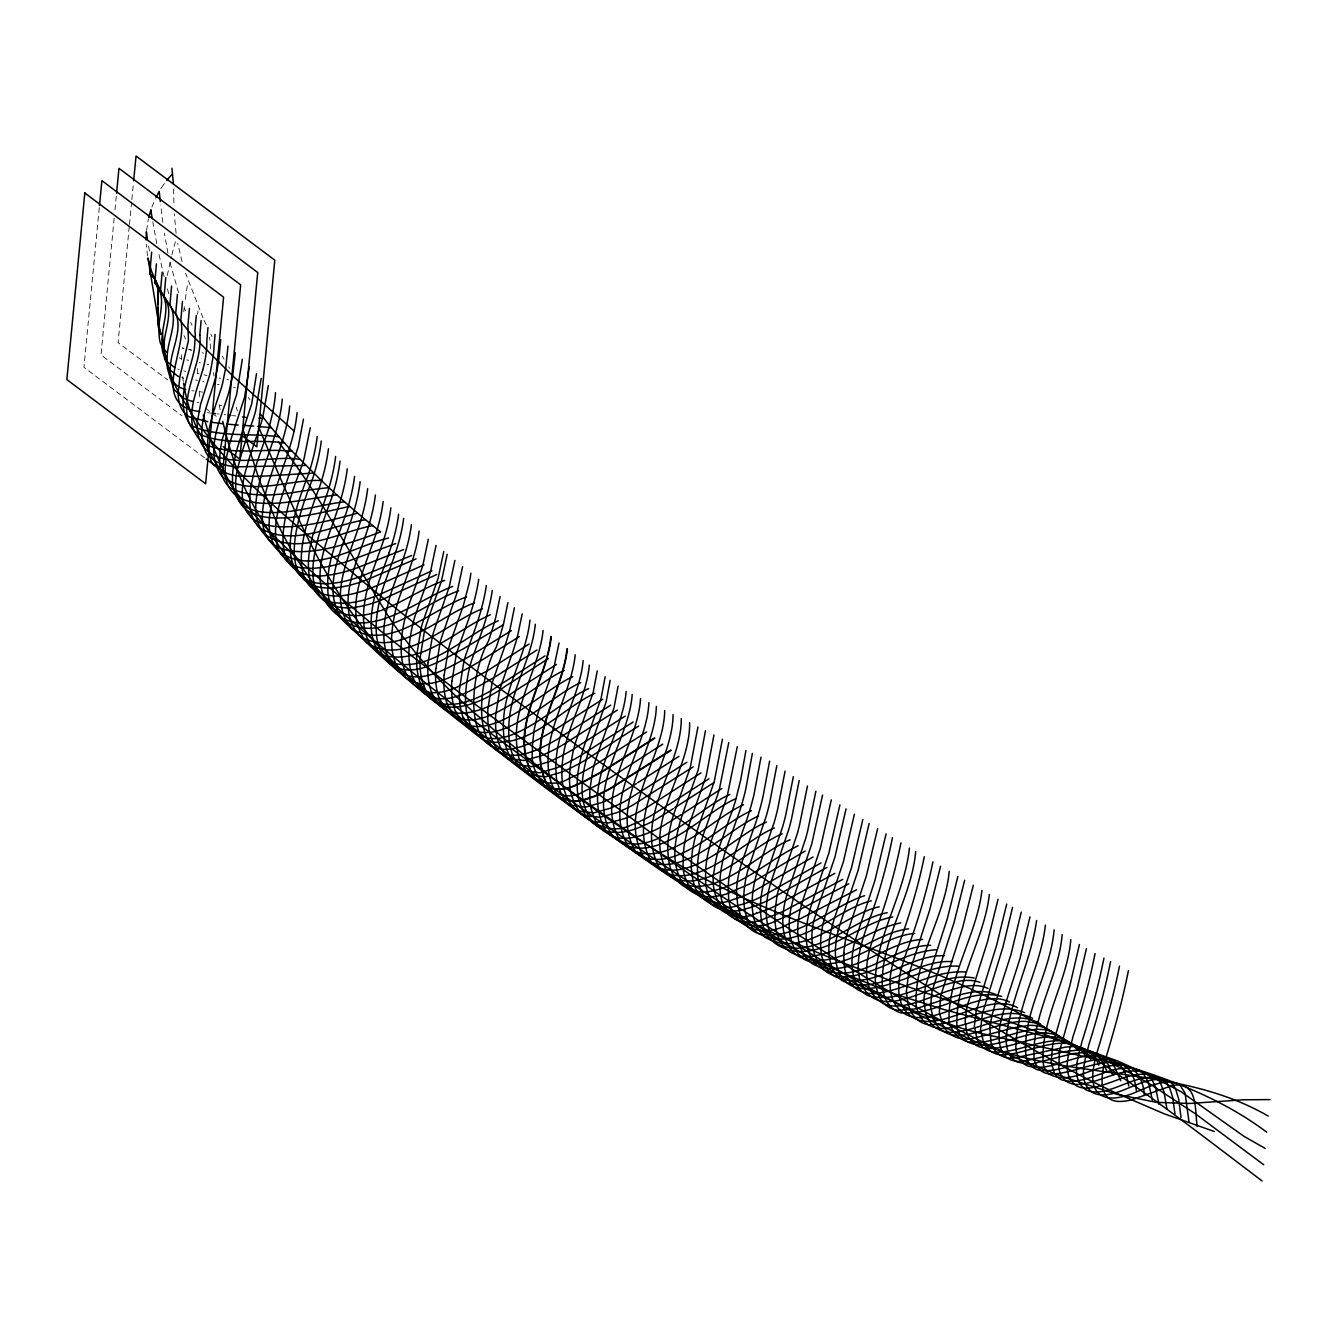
<?xml version="1.0" encoding="UTF-8"?>
<svg xmlns="http://www.w3.org/2000/svg" width="1337" height="1337" viewBox="0 0 1337 1337"><rect width="100%" height="100%" fill="white"/><g stroke="black" fill="none" stroke-linecap="round" stroke-linejoin="round"><path stroke-width="0.75" stroke-dasharray="5 3.75" d="M99.289 207.603L83.93 367.274L204.528 457.806M114.18 218.098L100.994 354.94L181.949 415.723M114.965 209.792L116.369 195.286M129.254 226.505L118.074 342.623L167.626 379.825M129.455 224.432L131.644 201.62M131.845 199.547L133.449 182.968M197.659 314.279L197.976 311.02M146.552 230.499L148.39 219.017M183.754 311.621L184.356 306.39M185.275 299.404L187.347 285.5M167.275 275.506L171.37 256.704M171.855 254.832L175.314 241.78M151.917 207.034L155.376 198.745M160.774 188.768L161.593 187.498M225.786 414.804L224.098 414.62M219.034 414.086L217.346 413.902M232.521 415.54L235.847 415.974M210.644 413.083L207.302 412.648M194.032 390.972L191.91 390.671M219.168 405.261L221.758 405.596M195.419 380.059L197.558 380.36M199.38 391.641L202.572 392.109M199.046 402.638L197.057 402.303M233.708 387.479L235.496 387.797M219.101 378.003L220.672 378.287M197.107 373.458L199.096 373.842M202.689 381.246L203.709 381.429M226.956 379.457L228.51 379.775M217.379 384.337L219.218 384.705M199.38 362.628L200.333 362.828M206.917 364.232L208.773 364.633M204.043 374.878L206.984 375.513M185.793 371.385L183.771 370.917M188.684 360.338L186.712 359.887M189.72 349.726L188.701 349.492L191.859 350.227M190.205 349.843L191.191 350.077M183.954 348.389L182.183 347.954M183.386 348.255L182.434 348.021M183.771 378.204L181.782 377.669M202.104 352.784L203.642 353.185M181.815 358.667L179.191 357.932M177.737 369.012L179.258 369.58M205.631 408.353L210.577 412.08M212.232 413.317L217.196 417.044M248.264 397.39L249.952 399.83M228.66 366.856L229.613 368.394M224.098 359.185L222.393 356.127M210.845 334.25L212.115 336.74M190.673 322.434L192.01 325.292M206.232 324.858L204.093 320.245M203.04 317.939L185.576 273.283M183.938 335.453L185.542 339.08M184.389 308.178L185.576 311.02M178.606 292.77L169.966 262.503M236.214 407.066L237.384 411.027M167.359 288.842L168.897 294.157M182.049 261.601L177.771 243.484M164.05 276.508L158.485 252.175M167.961 253.211L164.367 233.139M156.78 243.635L152.802 221.775M147.521 255.885L146.218 244.287M213.485 372.639L213.987 376.015M199.815 396.838L198.979 390.153M162.83 222.443L160.674 204.979M182.668 376.499L183.336 381.513M176.1 233.34L174.261 213.786M210.644 348.957L209.625 337.108M197.291 368.394L197.558 373.407M181.431 359.77L181.297 353.085M173.609 188.985L173.91 203.993M220.154 409.707A1005.391 736.486 5.5 0 1 219.101 404.71M149.46 251.022A492.133 257.373 54.2 0 1 148.557 245.841M161.643 187.514A114.397 83.796 5.5 0 1 165.036 182.567M222.778 357.531L222.778 357.531"/><path stroke-width="1.5" d="M146.101 239.925L146.418 231.953M673.063 714.593C672.962 763.611 623.577 815.787 652.606 864.053C690.928 900.152 740.013 842.059 774.424 827.971M681.268 718.637C681.636 768.19 631.9 820.183 660.244 869.1C698.349 905.734 748.018 847.591 782.229 833.82M689.608 722.732C690.811 772.853 638.869 826.366 669.135 875.3C707.942 909.895 755.589 853.624 790.15 839.786M664.706 710.482C664.054 758.898 615.672 810.54 644.401 858.287C682.639 894.971 732.141 836.227 766.502 822.021M656.367 706.371C655.063 754.101 608.352 804.556 635.727 851.936C673.413 890.308 724.47 830.227 758.58 816.055M648.88 702.694C647.091 749.923 600.714 800.612 628.825 847.374C667.096 884.559 717.117 825.18 751.461 810.707M640.523 698.582C638.1 745.11 593.394 794.646 620.151 841.006C657.837 879.896 709.462 819.18 743.522 804.757M157.549 314.162L158.434 327.465M157.565 313.811L157.716 309.666M632.184 694.471C629.159 740.38 585.456 789.448 611.995 835.224C649.632 874.482 701.574 813.314 735.601 798.807M626.117 691.48C622.724 736.871 579.64 785.688 606.079 830.996C643.715 870.471 695.808 809.069 729.835 794.462M774.608 913.839L777.165 894.938A100.509 43.803 -53.1 0 1 778.669 889.205L797.22 833.887A239.991 104.57 -53.1 0 0 799.626 824.645L807.464 785.972M157.733 309.315L157.833 307.56M158.117 302.647L158.318 293.121M989.915 1028.638L990.884 1041.724A96.999 42.266 -53.1 0 0 1013.279 1058.219L1065.756 1047.088A214.839 93.607 -53.1 0 1 1070.268 1046.804C1083.003 1044.982 1094.669 1053.255 1098.763 1065.171M158.033 304.051L157.716 322.15L160.557 334.066M158 304.385L158.067 289.644L155.259 279.751A71.529 31.169 -53.1 0 0 154.891 279.099L154.758 278.898A67.285 29.314 -53.1 0 0 149.727 274.018L151.649 252.225M416.96 653.76L421.122 628.039A120.831 52.644 -53.1 0 1 422.96 621.688L438.168 578.069L443.767 551.579M618.095 686.115L613.967 708.042L595.984 758.647A153.404 66.85 -53.1 0 0 592.408 772.418L589.951 789.415A140.201 61.084 -53.1 0 0 591.322 809.236M420.37 656.434L424.531 630.696A120.163 52.36 -53.1 0 1 426.369 624.362L441.544 580.776L447.176 554.287M428.141 662.5L432.302 636.78A119.127 51.909 -53.1 0 1 434.124 630.429L449.232 586.91L454.898 560.454M435.912 668.567L440.057 642.846A118.208 51.508 -53.1 0 1 441.895 636.512L456.92 593.06L462.619 566.621M444.218 675.035L448.363 649.331A117.389 51.14 -53.1 0 1 450.185 642.997L463.454 605.176L469.153 583.45A169.064 73.669 -53.1 0 0 470.875 573.222M451.99 681.118L456.118 655.414A116.52 50.773 -53.1 0 1 457.956 649.063L466.78 624.379A205.798 89.663 -53.1 0 0 478.73 579.289M459.761 687.185L463.889 661.481A115.751 50.438 -53.1 0 1 465.711 655.147L474.535 630.462M610.173 680.332L606.062 702.159L588.213 752.581A148.691 64.794 -53.1 0 0 582.614 779.22A142.34 62.02 -53.1 0 0 583.567 803.153L586.592 812.177A175.765 76.593 -53.1 0 0 594.196 823.625M605.176 676.689L601.065 698.432L584.302 745.528A145.633 63.457 -53.1 0 0 581.963 753.416A145.282 63.307 -53.1 0 0 578.67 799.325L581.695 808.333A189.252 82.459 -53.1 0 0 583.818 812.512L588.247 818.712A152.485 66.449 -53.1 0 0 600.33 826.934L661.23 869.067L697.998 892.464A701.691 514.01 5.5 0 0 714.326 902.007C818.946 963.225 937.003 994.16 1049.729 1036.342A569.228 416.977 5.5 0 1 1153.998 1086.463M843.747 952.813L845.118 942.334A98.37 42.868 -53.1 0 1 846.354 936.752A111.155 48.433 -53.1 0 1 847.625 932.09L866.292 876.17L877.64 828.622M597.255 670.907L593.143 692.533L576.514 739.478A139.95 60.984 -53.1 0 0 573.021 751.929L570.548 765.065A146.869 63.992 -53.1 0 0 570.932 793.225L573.957 802.25A195.052 85 -53.1 0 0 576.046 806.445L580.425 812.695A155.042 67.552 -53.1 0 0 594.43 821.67L608.502 822.923L624.379 818.645A161.56 70.393 -53.1 0 0 642.328 810.189L659.074 799.777M156.429 263.907L154.724 283.21C168.211 296.446 157.164 317.387 159.086 333.899A85.986 37.469 -53.1 0 0 160.356 342.974L162.613 347.72L167.075 352.433M162.145 272.43L160.457 291.6C172.49 306.073 160.59 326.529 162.011 343.475A88.242 38.455 -53.1 0 0 162.897 352.818L167.409 361.892L174.829 367.675M165.771 277.628L164.067 296.73C175.147 311.972 162.897 332.077 163.966 349.308A91.217 39.742 -53.1 0 0 164.652 358.801M171.604 286.034L169.916 304.986C179.208 321.465 166.741 340.968 167.142 358.684A91.969 40.077 -53.1 0 0 167.443 368.46L169.933 376.9L174.378 383.301A116.603 50.806 -53.1 0 0 182.801 388.616L185.709 389.502M177.42 294.424L175.749 313.259C183.019 330.958 170.651 349.826 170.317 368.059A87.975 38.338 -53.1 0 0 170.234 378.137L174.027 389.468L182.768 397.641M182.484 301.36L180.813 320.095C187.982 348.723 148.725 405.663 199.848 411.529M189.436 308.346L187.899 325.693L188.467 340.601L179.994 376.198L178.155 392.577A92.002 40.093 -53.1 0 0 178.456 397.791A98.57 42.951 -53.1 0 0 189.536 416.96L207.753 421.673M196.288 315.448L194.884 331.258A78.766 34.327 -53.1 0 1 195.352 335.269L194.333 349.208A112.057 48.817 -53.1 0 1 192.578 357.38C187.514 378.588 175.515 404.058 189.921 423.996A84.716 36.918 -53.1 0 0 192.762 426.336C219.936 437.634 250.52 432.921 279.082 436.798M199.815 335.186L201.135 320.462M207.987 327.565L206.817 340.751A129.254 56.321 -53.1 0 1 202.756 369.981M215.056 334.434L214.004 346.4A182.5 79.518 -53.1 0 1 213.385 355.024L210.427 371.836A118.408 51.591 -53.1 0 1 209.007 377.134L200.483 404.643L197.308 422.007A91.117 39.692 -53.1 0 0 197.141 427.472C200.366 478.479 269.573 453.36 299.923 459.41M220.689 339.531L218.633 361.558L215.692 376.967A117.723 51.291 -53.1 0 1 214.204 382.365C207.686 404.777 195.252 429.795 206.099 452.775A96.147 41.898 -53.1 0 0 208.789 456.335L216.811 461.85A247.579 107.879 -53.1 0 0 235.797 466.864L305.889 465.426M227.992 346.149L225.752 367.725L222.527 383.619A118.057 51.441 -53.1 0 1 220.973 389.167L214.421 408.804M235.295 352.767L232.872 373.892L229.379 390.287A119.695 52.16 -53.1 0 1 227.725 395.953C220.037 421.088 203.976 452.708 222.243 476.707C250.654 497.464 289.594 478.713 321.432 480.551M242.348 359.269L236.682 394.164L222.41 438.904A118.341 51.558 -53.1 0 0 230.298 487.821M268.336 385.574L262.787 417.294A150.763 65.697 -53.1 0 1 260.565 424.848L251.139 452.341A174.545 76.059 -53.1 0 0 246.894 466.513C220.672 551.563 311.454 525.658 357.614 513.141M589.333 665.124C586.224 699.268 565.083 728.832 562.342 763.109A159.888 69.674 -53.1 0 0 561.874 774.892L562.041 778.569A139.633 60.833 -53.1 0 0 563.245 787.092L566.821 797.537L572.587 806.679M303.449 419.149L298.235 446.792L280.503 500.539A144.864 63.123 -53.1 0 0 278.447 508.444L276.525 518.522A125.444 54.667 -53.1 0 0 280.82 553.919M261.183 378.421L255.701 410.66A139.9 60.967 -53.1 0 1 253.462 418.297L244.955 443.032A171.069 74.538 -53.1 0 0 239.925 459.878M310.268 427.84L304.117 458.34A233.156 101.595 -53.1 0 1 301.878 465.694C289.594 498.4 258.191 576.932 320.445 575.98A240.627 104.854 -53.1 0 0 324.44 575.662A277.544 120.932 -53.1 0 0 357.514 567.707L403.674 549.54M559.033 642.997L553.819 668.032L540.115 706.605A123.388 53.764 -53.1 0 0 537.558 714.76L534.065 730.236L532.561 744.291A187.899 81.875 -53.1 0 0 532.444 750.859C528.834 778.769 558.498 807.916 585.456 790.618A256.336 111.69 -53.1 0 0 592.726 787.326L609.271 778.368L662.751 744.157M99.49 205.53L101.896 180.645L240.66 284.831L222.694 471.46L206.182 459.042M116.57 193.213L118.96 168.328L257.74 272.514L239.774 459.126L223.246 446.725M133.65 180.879L136.04 156.011L274.804 260.18L256.838 446.809L241.98 435.645M583.149 660.612C579.857 695.959 557.412 726.593 556.025 762.374A166.072 72.365 -53.1 0 0 555.874 770.112L556.359 777.315A135.238 58.928 -53.1 0 0 557.211 782.329L560.771 792.808L566.47 801.966A148.374 64.661 -53.1 0 0 569.829 805.325L575.228 808.985A177.671 77.412 -53.1 0 0 580.191 811.175L593.645 812.863L610.14 808.267A209.558 91.317 -53.1 0 0 615.471 805.977L622.039 802.868A160.507 69.942 -53.1 0 0 626.067 800.746L686.917 762.257M256.52 373.758L251.69 403.858L240.777 437.366A169.197 73.719 -53.1 0 0 235.362 455.533M436.046 545.412L430.464 571.935L415.189 615.622A122.335 53.313 -53.1 0 0 413.367 621.956C407.785 644.802 404.292 674.516 423.027 692.583C445.689 708.961 472.579 689.274 492.902 678.193A198.912 86.671 -53.1 0 0 502.227 672.377M249.367 366.605L244.604 397.189L234.125 429.444A162.98 71.011 -53.1 0 0 228.41 448.881M550.894 636.562C546.281 682.789 505.035 732.91 534.716 777.649M551.262 636.83C546.566 682.806 506.723 731.255 533.814 776.463M575.228 654.829C571.083 694.588 543.641 730.019 548.655 771.198A133.583 58.21 -53.1 0 0 549.49 776.229C551.947 786.824 557.312 797.738 567.306 803.002A193.33 84.248 -53.1 0 0 572.186 805.258L585.305 807.214L602.135 802.417A230.048 100.242 -53.1 0 0 607.55 800.078L614.101 796.919A165.521 72.131 -53.1 0 0 618.145 794.796L636.345 783.616M543.106 630.412C538.727 671.124 510.517 707.574 517.386 749.723C518.89 774.725 547.518 792.34 569.646 778.151A239.189 104.219 -53.1 0 0 576.514 775.076L585.94 770.279A169.448 73.836 -53.1 0 0 593.043 766.185L646.54 732.007M566.955 648.796C562.643 693.051 524.973 738.743 546.649 783.515M567.323 649.047C562.86 693.017 526.728 737.188 545.931 782.095M428.308 539.279L422.759 565.818L409.657 602.619A135.121 58.878 -53.1 0 0 407.033 610.792C399.562 636.613 394.214 676.154 422.977 690.845A119.06 51.876 -53.1 0 0 446.441 690.911L450.77 689.591A108.297 47.196 -53.1 0 0 457.455 686.934L487.303 670.84L529.101 643.999M535.318 624.279C531.792 659.325 510.233 689.892 508.829 725.322A188.868 82.292 -53.1 0 0 508.695 733.044L509.13 740.28A146.285 63.741 -53.1 0 0 509.898 745.361C512.071 756.04 517.101 767.154 527.045 772.619A187.715 81.791 -53.1 0 0 531.859 774.925L544.844 776.964L561.757 772.117A226.17 98.554 -53.1 0 0 568.576 769.093L578.019 764.313A173.843 75.758 -53.1 0 0 585.121 760.235L638.601 726.058M529.97 620.067C526.394 655.13 504.968 685.747 503.481 721.178A187.798 81.824 -53.1 0 0 503.347 728.899L503.782 736.135A151.081 65.831 -53.1 0 0 504.885 742.871L506.656 749.071A191.659 83.512 -53.1 0 0 508.411 753.416L513.174 761.321A144.229 62.839 -53.1 0 0 516.4 764.764L521.647 768.524A179.826 78.348 -53.1 0 0 526.46 770.831L539.58 772.786L556.359 768.006A218.299 95.111 -53.1 0 0 563.144 764.981L572.587 760.218A176.868 77.061 -53.1 0 0 579.69 756.157L633.17 721.997M697.931 726.944L690.276 767.455L673.564 814.617A140.134 61.067 -53.1 0 0 668.751 835.842L668.316 839.335A131.928 57.491 -53.1 0 0 667.798 848.143C667.982 860.393 669.887 874.197 679.463 882.871M522.182 613.934L517.352 637.03M514.394 607.783L510.299 628.006A240.326 104.721 -53.1 0 1 502.679 652.389L491.983 683.408L487.871 709.095A172.891 75.34 -53.1 0 0 493.269 742.954L497.381 749.372A153.504 66.883 -53.1 0 0 510.751 758.798L524.188 760.536L540.566 755.94A192.027 83.663 -53.1 0 0 563.83 744.274L617.31 710.114M507.893 602.669L503.731 623.009A244.972 106.743 -53.1 0 1 496.177 647.342C477.058 680.917 465.928 776.747 533.998 750.926A190.305 82.927 -53.1 0 0 557.211 739.294L610.708 705.151M705.485 730.67L698.148 770.012L681.369 817.709A141.488 61.652 -53.1 0 0 676.388 838.165C672.143 858.906 675.82 888.069 699.468 895.238A133.416 58.126 -53.1 0 0 725.857 894.186L749.806 883.891L805.125 851.034M500.105 596.519L495.86 616.992A273.901 119.344 -53.1 0 1 493.537 625.281L491.097 633.22A230.365 100.375 -53.1 0 1 488.373 641.292C468.502 675.87 458.708 772.987 528.115 744.074A189.754 82.677 -53.1 0 0 549.29 733.328L602.77 699.218M713.958 734.966L706.187 775.895L689.457 823.559A138.029 60.148 -53.1 0 0 683.458 852.354A133.683 58.26 -53.1 0 0 683.207 862.047C680.784 888.286 707.591 910.998 732.96 899.584A162.228 70.694 -53.1 0 0 753.182 891.578L813.046 856.984M722.431 739.261L714.209 781.761L697.53 829.408A133.499 58.176 -53.1 0 0 694.354 840.99A137.393 59.864 -53.1 0 0 691.463 869.668L692.282 876.637A164.217 71.563 -53.1 0 0 693.335 881.518C697.212 901.807 720.76 912.486 739.461 905.065A168.011 73.201 -53.1 0 0 763.477 895.706L820.985 862.95M836.126 940.93L836.878 936.602A101.93 44.422 -53.1 0 1 838.165 930.987M728.782 742.486L719.456 788.83A154.958 67.518 -53.1 0 1 716.866 797.036L703.58 833.787A130.692 56.939 -53.1 0 0 700.404 845.352L699.452 849.814A143.343 62.455 -53.1 0 0 704.699 896.993C713.356 910.998 732.108 913.873 746.748 908.575A173.208 75.474 -53.1 0 0 769.443 899.667L826.918 867.412M737.289 746.681L727.495 794.713A168.345 73.351 -53.1 0 1 724.888 802.919L711.668 839.619A130.408 56.822 -53.1 0 0 709.613 846.639A131.862 57.458 -53.1 0 0 705.786 868.348A127.784 55.686 -53.1 0 0 705.669 877.924M745.929 750.508L740.614 780.357L735.534 800.579A187.982 81.908 -53.1 0 1 732.927 808.785L719.807 845.419A128.887 56.154 -53.1 0 0 714.292 870.086C707.29 900.67 733.228 934.346 766.185 917.917A190.99 83.228 -53.1 0 0 785.437 910.23L842.778 879.328M752.38 753.366L745.779 789.081A213.302 92.938 -53.1 0 1 738.96 813.18L725.891 849.78A123.622 53.864 -53.1 0 0 722.699 861.362A126.748 55.235 -53.1 0 0 720.125 878.426A124.257 54.148 -53.1 0 0 720.142 887.902C719.373 918.335 751.127 935.432 777.465 919.956A198.996 86.704 -53.1 0 0 791.42 914.09L848.711 883.79M761.02 757.193L753.918 794.88A230.749 100.542 -53.1 0 1 746.982 819.046L734.013 855.596L729.233 875.902A128.536 56.004 -53.1 0 0 728.498 893.551C727.763 925.288 761.422 940.295 787.744 924.235A211.965 92.37 -53.1 0 0 799.442 919.188L856.633 889.757M769.611 761.137L763.21 795.615A224.649 97.885 -53.1 0 1 760.736 805.91L760.018 808.551A254.732 110.988 -53.1 0 1 755.99 821.988L741.467 863.485A110.169 47.998 -53.1 0 0 739.094 872.259A115.901 50.505 -53.1 0 0 736.57 891.328L737.64 905.082L740.848 916.38A136.675 59.547 -53.1 0 0 742.971 920.575L746.531 925.421A155.577 67.786 -53.1 0 0 760.101 934.145M776.814 765.65L769.627 803.069A232.053 101.111 -53.1 0 1 766.218 816.188L748.72 867.546A107.378 46.795 -53.1 0 0 747.082 873.345C742.403 892.481 740.631 917.165 756.257 932.006C794.161 956.841 835.575 909.143 871.34 900.804M785.086 771.131L777.716 808.885A234.994 102.397 -53.1 0 1 774.273 822.038L756.792 873.395A104.453 45.525 -53.1 0 0 755.204 879.178C750.675 898.197 749.104 922.914 765.132 937.287C803.738 959.916 842.694 914.775 879.278 906.77M793.359 776.613L785.822 814.701A236.682 103.133 -53.1 0 1 782.713 826.567L764.881 879.245A103.033 44.89 -53.1 0 0 763.327 884.994C758.53 904.648 757.644 931.622 776.596 944.39C815.52 968.773 855.195 923.533 892.798 916.931M799.192 780.49L791.537 818.812A237.351 103.417 -53.1 0 1 788.78 829.375L770.58 883.356A102.063 44.472 -53.1 0 0 769.042 889.105C764.848 907.255 763.745 929.9 777.867 944.24C815.67 960.952 851.201 919.455 887.2 912.72M1128.411 970.645C1122.762 999.174 1115.075 1027.234 1106.718 1055.06C1101.27 1071.856 1094.919 1104.83 1124.033 1101.187A109.918 47.898 -53.1 0 0 1131.286 1099.967L1172.131 1085.594A90.866 39.592 -53.1 0 1 1175.875 1085.076C1198.303 1082.886 1194.86 1112.1 1197.183 1126.556M1119.487 966.15C1113.805 994.845 1105.966 1023.039 1097.443 1051.016C1093.198 1066.274 1085.694 1093.248 1107.972 1097.744A99.623 43.402 -53.1 0 0 1120.958 1096.975C1139.826 1093.532 1158.009 1077.221 1177.747 1083.588A59.045 25.721 -53.1 0 1 1179.819 1085.009L1184.448 1092.062A115.233 50.204 -53.1 0 1 1185.284 1094.468L1189.061 1122.378M815.888 791.253L807.782 830.411A244.303 106.459 -53.1 0 1 805.726 838.366L786.808 895.005A102.581 44.689 -53.1 0 0 785.337 900.72C780.791 919.405 780.791 944.457 798.59 956.473C836.945 973.069 871.674 933.025 908.659 928.847M1103.944 958.144C1098.295 986.455 1090.691 1014.315 1081.9 1041.807C1078.357 1056.982 1070.035 1078.407 1085.611 1089.555A89.913 39.174 -53.1 0 0 1094.05 1091.945A87.624 38.188 -53.1 0 0 1100 1091.744C1119.637 1089.037 1137.269 1074.697 1157.675 1077.639M1110.596 961.57C1104.98 989.581 1097.527 1017.173 1088.936 1044.414C1085.293 1059.806 1076.636 1082.151 1093.282 1092.881A90.314 39.358 -53.1 0 0 1102.089 1094.919A87.741 38.238 -53.1 0 0 1108.356 1094.468C1127.927 1091.376 1145.809 1075.75 1166.282 1080.179M822.589 795.014L811.693 844.115L794.245 895.857A119.862 52.227 -53.1 0 0 793.192 899.383C787.359 919.004 785.671 945.944 804.322 959.448C842.41 977.464 877.573 936.435 914.759 933.427M1095.07 953.548C1089.454 981.659 1081.934 1009.318 1073.009 1036.543C1069.433 1051.968 1060.809 1072.876 1075.366 1085.126A89.278 38.907 -53.1 0 0 1083.288 1087.95A87.34 38.054 -53.1 0 0 1088.87 1088.101C1108.54 1086.028 1126.005 1073.059 1146.177 1074.279M981.96 890.325C976.645 935.699 947.331 976.912 949.019 1022.671C968.991 1074.43 1031.98 1004.622 1062.681 1039.685M989.363 894.453C984.116 939.928 954.819 980.99 956.941 1026.983M998.037 899.283L987.692 941.064L967.136 1006.193L965.097 1021.201L966.952 1033.351M1006.711 904.113L996.633 945.242L976.094 1011.407L974.355 1026.214L977.13 1039.584M1012.56 907.355L1002.783 947.632L982.377 1013.797L980.589 1029.59L983.631 1042.776M1021.234 912.185L1010.989 954.434L995.33 1003.151M1079.427 944.557L1069.734 986.154L1052.704 1044.916L1051.149 1061.896L1054.308 1073.009A85.234 37.135 -53.1 0 0 1062.414 1080.112C1084.106 1085.36 1103.827 1068.848 1125.353 1068.179M1086.429 948.601L1077.321 987.993L1059.389 1051.734L1058.837 1068.781L1060.458 1074.046L1064.185 1079.444A86.872 37.854 -53.1 0 0 1072.592 1083.923A83.379 36.333 -53.1 0 0 1077.722 1084.457C1097.41 1083.321 1114.807 1071.138 1134.678 1070.904M1029.975 916.915L1019.981 958.579L1005.675 1003.185M1036.626 920.458C1031.044 960.317 1011.691 996.7 1006.26 1036.426A83.529 36.4 -53.1 0 0 1006.226 1041.439A88.476 38.556 -53.1 0 0 1013.179 1059.272A83.562 36.417 -53.1 0 0 1017.139 1061.962L1026.482 1064.018A124.926 54.433 -53.1 0 0 1032.482 1063.767L1072.876 1053.623L1088.669 1052.085A109.718 47.798 -53.1 0 1 1104.095 1058.62M1045.4 925.137C1040.687 967.37 1016.337 1005.641 1015.836 1048.241A88.71 38.656 -53.1 0 0 1023.524 1063.5A85.451 37.235 -53.1 0 0 1027.819 1065.957C1052.353 1072.491 1075.032 1052.47 1099.699 1055.795A103.016 44.89 -53.1 0 1 1113.119 1063.801L1120.724 1080.714M1062.196 934.63C1058.419 977.447 1031.028 1016.571 1034.203 1059.823A85.769 37.369 -53.1 0 0 1041.907 1071.372L1043.178 1072.124A78.9 34.378 -53.1 0 0 1047.155 1073.611C1077.405 1077.856 1130.55 1036.292 1136.283 1090.574M1070.82 939.593C1067.277 982.394 1039.267 1021.719 1043.462 1064.937A84.833 36.968 -53.1 0 0 1049.395 1074.279C1070.452 1085.31 1092.764 1065.873 1114.54 1065.489A140.335 61.151 -53.1 0 1 1118.2 1065.255C1135.113 1062.999 1143.887 1080.981 1144.338 1095.421M831.313 799.877L820.316 848.494L804.79 894.436A150.613 65.63 -53.1 0 0 801.448 905.099M1054.091 929.95C1050.414 973.303 1021.903 1012.911 1025.964 1056.715A88.794 38.689 -53.1 0 0 1033.752 1067.845A86.086 37.503 -53.1 0 0 1037.345 1069.667C1068.096 1077.823 1120.239 1031.663 1128.729 1086.028M228.493 448.831C207.135 527.213 295.276 499.537 336.824 494.891A513.291 268.436 54.2 0 0 380.644 531.892C345.648 545.178 252.108 579.74 263.272 505.687A140.753 61.335 -53.1 0 1 265.211 494.824L267.5 485.732A157.582 68.672 -53.1 0 1 268.486 482.406L280.686 446.491M839.92 804.891L828.923 852.872L813.397 898.865A154.139 67.168 -53.1 0 0 809.687 910.815C804.958 928.847 802.785 952.195 817.809 966.166C854.176 990.299 893.2 944.992 930.619 945.343M846.054 808.885L834.906 857.167L819.364 903.177A151.432 65.981 -53.1 0 0 815.687 915.11C806.88 937.672 812.478 977.681 843.68 976.645M854.376 814.283L843.413 861.646L827.469 909.01A148.056 64.51 -53.1 0 0 823.809 920.926M973.319 885.311L962.49 928.162L940.747 995.747L939.343 1012.159L942.669 1024.811A122.152 53.229 -53.1 0 0 971.397 1038.849L1014.365 1027.702L1028.638 1025.429A139.332 60.717 -53.1 0 1 1033.986 1025.462L1035.757 1025.629M862.833 819.514L851.585 867.429L835.608 914.809A147.972 64.477 -53.1 0 0 831.998 926.691C827.436 944.373 825.748 968.239 842.059 980.623C878.827 997.87 914.892 958.746 952.328 961.654M869.167 823.408L858.103 870.404L841.324 920.357A138.48 60.332 -53.1 0 0 838.149 930.987M957.894 876.353L947.398 918.402L925.605 985.887L923.717 1000.661L925.856 1014.298M964.662 880.281L954.016 922.68L931.989 991.335L930.585 1006.778L933.527 1019.73M886.113 833.82L874.883 880.582L854.56 942.501A95.161 41.464 -53.1 0 0 853.357 948.067C850.365 964.244 851.151 986.472 867.496 995.447C903.879 1006.31 937.187 970.929 974.138 978.015M932.908 861.813C926.742 892.364 917.383 922.095 906.787 951.376C900.72 968.69 894.67 988.177 902.224 1006.026C927.176 1048.292 982.21 988.06 1017.574 1007.68M940.563 866.309L929.499 910.664L908.308 975.96L906.336 991.72L908.291 1005.407M949.22 871.34C944.791 918.201 912.736 960.233 916.33 1007.613M892.447 837.714C886.598 866.409 878.91 894.687 868.565 922.079C861.947 940.596 854.861 960.601 860.059 980.389C879.612 1033.618 944.607 968.189 980.071 982.478M900.954 842.878C895.038 871.808 887.083 900.252 876.704 927.895C870.153 946.295 863.05 966.267 868.632 985.87C889.523 1037.629 952.362 971.464 987.993 988.427M909.411 848.093C904.631 893.918 876.671 934.613 875.284 980.573A147.889 64.443 -53.1 0 0 876.053 986.472L878.242 994.394A117.857 51.358 -53.1 0 0 898.648 1010.354L915.344 1008.917L943.337 999.758A340.818 148.507 -53.1 0 1 949.805 997.703C964.478 993.575 980.94 988.01 995.731 994.527M915.678 851.636C911.483 899.417 878.76 941.95 882.537 990.249M924.285 856.716C918.151 887.083 909.043 916.681 898.414 945.744C892.28 963.208 886.08 982.712 893.166 1000.861C917.065 1045.801 973.754 984.116 1009.602 1002.031M235.446 455.482L233.758 464.14A135.956 59.246 -53.1 0 0 232.605 474.551C228.727 537.039 312.724 504.25 344.645 501.91M239.975 459.844C214.722 542.12 306.023 515.948 349.776 506.389M148.725 217.597L150.947 209.825M801.481 905.082C795.816 924.569 794.245 951.81 813.531 964.495C851.402 981.224 885.495 941.047 922.697 939.393M202.672 370.015C196.188 393.111 179.927 427.823 205.764 444.636C232.989 456.034 263.656 447.862 292.185 451.338L319.409 478.613A546.248 285.683 54.2 0 0 336.824 494.891M313.41 534.232L327.298 493.169A195.921 85.367 -53.1 0 0 335.637 456.452M308.88 473.348C295.811 506.489 265.578 587.294 329.654 583.584A244.002 106.325 -53.1 0 0 363.497 575.445M288.458 451.522L275.74 488.841A164.016 71.463 -53.1 0 0 274.72 492.2C269.589 511.052 263.757 534.833 278.547 550.794C310.886 576.748 354.94 545.88 388.549 538.042M345.23 515.865C337.191 539.513 326.378 563.261 327.832 588.815C327.13 609.354 345.347 622.708 358.834 635.075C503.481 757.427 658.64 868.131 821.52 964.98A903.561 661.899 5.5 0 0 866.694 989.029L913.539 1010.889L957.175 1026.849A336.339 246.376 5.5 0 0 976.545 1032.381L1121.542 1064.887A366.89 268.77 5.5 0 1 1140.812 1070.586C1185.284 1085.176 1229.087 1103.844 1266.657 1132.138M266.347 435.461L257.757 460.296A184.155 80.237 -53.1 0 0 253.846 473.181C249.635 491.08 244.855 515.246 260.949 528.55C293.756 547.067 332.161 525.09 365.486 519.725M389.268 552.415L379.741 578.871A169.448 73.836 -53.1 0 0 377.318 586.224C370.483 609.99 364.216 645.002 388.198 661.631C428.074 675.887 464.39 635.259 498.25 620.803M394.315 556.393L384.772 582.865A169.364 73.802 -53.1 0 0 382.332 590.219C376.048 612.697 370.466 641.743 387.095 661.28C409.456 682.271 441.026 660.244 462.953 649.047A247.445 107.829 -53.1 0 0 468.786 645.554L503.431 624.697M402.053 562.493L392.877 587.762A171.855 74.889 -53.1 0 0 390.02 596.352C383.92 618.78 378.304 647.141 393.88 667.146C414.587 689.073 446.257 668.701 467.332 657.587A225.468 98.236 -53.1 0 0 476.657 651.988L511.352 630.663M409.79 568.576L400.582 593.879M156.028 197.391L159.22 191.375L160.306 201.553M502.227 672.361L537.039 649.949M674.767 807.698L713.975 782.563M682.689 813.665L721.896 788.512M637.716 782.697L678.979 756.324M660.445 798.857L701.023 772.853M667.698 805.292L708.961 778.803M673.38 808.601L655.999 819.464A149.376 65.095 -53.1 0 1 637.431 828.155C623.594 833.753 605.41 835.274 594.213 823.609M681.318 814.584L663.921 825.43A141.07 61.469 -53.1 0 1 615.388 837.38A131.644 57.357 -53.1 0 1 611.711 836.009L603.271 830.762A174.144 75.875 -53.1 0 1 593.762 816.823L591.305 809.253M666.311 806.194L650.267 816.122A153.437 66.85 -53.1 0 1 632.384 824.461C601.416 840.706 577.4 807.832 553.735 793.042M670.689 750.107L609.856 788.579A173.158 75.44 -53.1 0 1 605.811 790.702L599.26 793.894A253.746 110.57 -53.1 0 1 593.778 796.317L579.055 801.047L568.091 800.679M671.057 750.375L610.207 788.847A174.562 76.059 -53.1 0 1 606.179 790.969L599.611 794.161A250.905 109.333 -53.1 0 1 594.146 796.585L583.4 800.445L574.592 801.615M654.462 737.94L603.305 770.714L584.436 781.059A252.676 110.102 -53.1 0 1 577.534 784.184C567.256 789.198 554.588 791.688 544.293 785.337M654.829 738.208L603.655 770.981L584.804 781.326A253.361 110.403 -53.1 0 1 577.902 784.451C567.038 789.95 553.368 791.955 542.855 784.552M693.101 766.903L632.969 805.008A158.267 68.956 -53.1 0 1 624.931 809.102L621.655 810.59A196.221 85.501 -53.1 0 1 616.39 812.812L600.163 817.275L586.425 815.771A159.036 69.29 -53.1 0 1 572.554 806.712M625.248 716.047L571.768 750.207A183.019 79.752 -53.1 0 1 562.275 755.522L555.223 758.998A207.452 90.398 -53.1 0 1 548.471 761.973L531.875 766.653L518.589 764.831A169.849 74.003 -53.1 0 1 513.742 762.575L508.511 758.798A145.198 63.274 -53.1 0 1 505.269 755.355L500.539 747.433A168.178 73.284 -53.1 0 1 495.626 726.593L495.559 722.849A186.344 81.206 -53.1 0 1 495.676 715.145L499.787 689.457L510.483 658.422A238.771 104.035 -53.1 0 0 517.352 637.03M594.831 693.268C560.303 709.329 528.165 750.057 486.434 741.099C459.711 727.512 464.089 690.31 469.939 666.227A116.419 50.722 -53.1 0 1 471.777 659.876L480.585 635.209A220.605 96.13 -53.1 0 0 492.317 590.386M588.648 688.639C556.142 701.958 491.866 773.505 463.454 717.451M580.709 682.689C548.337 695.925 483.877 767.522 455.716 711.351M572.788 676.756C540.549 690.076 474.969 762.006 447.694 704.549M798.122 845.719C767.873 860.811 741.584 886.648 707.123 891.913A116.854 50.923 -53.1 0 1 701.691 892.063L692.148 890.308A179.509 78.214 -53.1 0 1 679.463 882.855M564.314 670.405C532.159 683.708 466.613 755.388 439.438 698.031M556.376 664.456L521.597 686.8A236.85 103.2 -53.1 0 1 514.578 691.313C492.049 707.958 444.837 730.654 431.701 691.948M548.454 658.506L513.659 680.884A217.981 94.977 -53.1 0 1 505.486 686.082C483.209 702.493 436.647 723.935 423.963 685.848M544.961 655.899L510.166 678.277A214.689 93.557 -53.1 0 1 500.823 684.16C478.78 700.454 432.87 720.643 420.553 683.174M519.291 636.613L484.546 658.422A212.817 92.738 -53.1 0 1 472.897 665.425C452.508 676.555 420.837 695.942 401.367 673.413C387.279 654.946 391.156 629.292 396.053 608.318A126.831 55.268 -53.1 0 1 397.724 602.469A167.677 73.067 -53.1 0 1 400.582 593.879M777.449 904.932L834.84 873.379M490.328 614.836C456.101 629.577 421.707 666.528 381.513 654.796C356.244 639.604 362.912 603.539 369.63 580.108A153.454 66.867 -53.1 0 1 371.201 575.211L381.53 546.332A173.509 75.607 -53.1 0 0 390.872 507.843M482.39 608.87C448.096 621.521 404.793 668.216 366.555 642.412C343.258 612.379 363.179 571.668 373.792 540.232A177.955 77.546 -53.1 0 0 383.151 501.459M474.434 602.87C439.89 615.404 397.975 659.208 359.352 635.911C335.203 606.463 355.642 565.35 366.02 534.115A182.517 79.535 -53.1 0 0 375.396 495.041M466.513 596.904C431.968 608.987 390.922 650.651 352.35 629.292C327.181 600.497 348.088 559.067 358.299 528.015A187.364 81.641 -53.1 0 0 367.675 488.657M458.574 590.921C423.913 602.519 379.574 646.673 342.857 619.766C320.98 590.653 340.851 551.863 350.595 521.764A193.464 84.298 -53.1 0 0 360.138 481.788M452.641 586.442C415.406 600.079 357.948 650.935 325.676 602.068A945.894 692.9 5.5 0 1 313.961 589.299L291.85 563.195A533.563 390.855 5.5 0 1 281.656 549.741L269.055 531.391A612.914 448.981 5.5 0 1 260.347 517.402C242.131 487.955 230.582 454.981 222.794 421.372M444.72 580.459C410.66 590.954 363.731 635.175 328.885 605.527C308.128 575.629 329.153 537.524 338.395 507.074A197.692 86.136 -53.1 0 0 347.269 468.852M436.781 574.475L380.677 600.263M431.951 570.832L377.301 595.533A213.368 92.972 -53.1 0 1 343.726 603.321M424.03 564.866L375.363 586.325A220.973 96.281 -53.1 0 1 337.793 596.068C276.876 595.884 307.911 517.854 320.044 485.682A194.3 84.666 -53.1 0 0 328.451 448.731M416.091 558.899L366.488 579.89A231.97 101.077 -53.1 0 1 332.662 587.979C269.84 590.703 300.023 510.834 312.808 478.195A192.01 83.663 -53.1 0 0 321.281 441.009M411.595 555.507L363.514 575.395M864.588 895.69C830.06 906.971 798.807 940.245 760.118 934.112M395.735 543.557L346.868 561.64A358.049 156.011 -53.1 0 1 326.395 566.871L312.925 568.476L300.741 567.673M756.458 913.238C731.623 925.572 703.981 904.23 705.669 877.924M372.739 525.625C339.297 531.792 299.037 556.426 266.33 535.368C250.838 521.229 255.668 497.381 260.28 479.264A190.907 83.195 -53.1 0 1 263.84 467.699L272.898 441.461A182.968 79.719 -53.1 0 0 282.274 399.111M900.737 922.881C870.454 929.065 845.619 950.657 814.935 955.738M1023.473 1061.411L1064.737 1051.601L1079.494 1049.879M875.167 993.458C906.419 990.349 934.162 969.475 966.2 972.066M329.019 487.704C296.831 490.161 260.682 502.628 230.165 488.005M313.66 473.064L260.364 476.306L239.056 476.206A220.622 96.13 -53.1 0 1 221.675 470.891L213.469 464.641A88.359 38.506 -53.1 0 1 211.045 460.847L208.121 449.9M936.468 949.738C909.511 951.376 886.347 967.403 860.627 974.088A164.167 71.529 -53.1 0 1 843.647 976.712M343.642 603.472L328.752 602.085M865.29 988.879C897.578 987.057 925.555 964.813 958.278 966.116M944.407 955.704C907.038 954.25 870.721 993.943 833.837 975.926C818.762 964.762 819.146 943.07 822.522 926.541A103.768 45.207 -53.1 0 1 823.843 920.909M1001.881 1054.809C1030.292 1054.826 1071.839 1025.813 1090.791 1059.556M1270.15 1099.582L1243.46 1099.783L1189.83 1103.46L1156.355 1102.373L1116.662 1094.251L1065.873 1077.772A707.022 517.92 5.5 0 1 1005.29 1052.854C885.963 997.018 776.964 922.146 669.553 846.522C535.168 745.779 393.162 653.475 273.149 535.118M258.927 418.13L263.857 418.381M930.051 1024.56C961.955 1025.028 992.99 999.558 1024.627 1012.694M994.711 1052.085C1024.008 1053.924 1064.469 1023.256 1085.427 1055.762M243.484 425.383L253.679 426.085M238.203 425.032L226.471 424.096M284.497 442.931C255.334 438.553 222.911 446.708 195.887 432.319M257.707 426.386L271.444 427.79A282.959 147.989 54.2 0 0 292.185 451.354M228.326 415.055L230.85 415.339M222.995 423.745L210.962 422.174M215.658 413.701L212.316 413.283M246.443 417.545L242.381 416.994M571.969 801.214L560.47 797.537M901.472 1012.544C935.917 1016.204 966.735 987.358 1001.647 996.383M1214.38 1131.52L1164.076 1113.754L1115.793 1092.914A798.874 585.205 5.5 0 1 1064.419 1066.893C898.263 975.86 743.74 865.925 590.386 755.188C512.272 697.964 434.024 640.741 359.62 578.737C292.469 521.564 217.63 466.329 175.749 386.761A259.629 190.188 5.5 0 1 162.796 337.108L162.445 332.094M565.735 799.81L561.958 798.273M1265.103 1148.366L1243.978 1136.333L1181.373 1091.928L1153.196 1077.004L1117.531 1060.96L1061.461 1040.788L945.042 1009.87L900.269 995.848A508.695 372.639 5.5 0 1 881.584 989.012L845.402 973.938A712.287 521.781 5.5 0 1 787.493 945.393C694.638 895.055 607.332 835.19 523.486 771.115L485.013 741.366C430.514 698.699 375.045 656.183 329.504 603.672M1138.974 1070.369L1140.595 1071.288A80.671 35.146 -53.1 0 1 1143.285 1073.494L1148.533 1082.535L1152.377 1100.267M559.033 796.752L560.838 797.805M149.711 274.035L154.44 278.38L162.178 293.405L177.821 317.671L191.191 334.3L233.373 376.516L294.006 430.999M557.629 795.916L559.401 797.036M1153.864 1086.597L1195.328 1113.738L1263.732 1164.761M285.199 558.699C415.69 688.605 569.896 791.036 720.61 895.539C797.688 946.696 876.186 996.583 960.668 1034.754C1057.417 1083.505 1174.237 1061.545 1268.211 1116.094M541.468 783.699L543.206 784.819M556.292 795.03L557.997 796.2M540.131 782.797L541.836 783.967M1032.599 1018.343C1002.7 1003.168 971.431 1028.12 940.797 1028.504A119.778 52.193 -53.1 0 1 916.664 1007.296M1262.161 1180.989C1179.184 1118.2 1096.825 1053.038 1003.92 1005.207C918.318 960.417 824.294 935.633 736.971 894.804A645.654 472.964 5.5 0 1 680.132 865.357C600.28 817.542 526.293 760.084 457.438 697.613A613.499 449.416 5.5 0 1 417.612 655.331L400.231 633.337A515.413 377.569 5.5 0 1 390.638 619.733C352.968 560.638 322.15 497.147 278.38 441.979M555.975 794.813C501.743 753.734 446.759 713.173 397.44 666.144M538.844 781.827L540.499 783.064M1040.554 1023.992C1012.126 1007.129 980.957 1030.961 951.526 1032.431A121.366 52.878 -53.1 0 1 926.123 1014.031M1046.771 1028.404L1038.064 1023.423L1025.462 1021.351A175.932 76.66 -53.1 0 0 1019.412 1021.568C998.923 1023.156 980.305 1033.551 959.916 1035.49A122.87 53.547 -53.1 0 1 933.761 1019.479M555.34 794.345L551.412 790.769M539.212 782.095L536.438 779.688M1096.975 1054.876L1102.34 1061.377L1106.718 1070.803M537.975 781.059L535.318 778.502M552.9 792.223L547.034 784.618M1104.061 1058.653L1108.841 1065.505L1112.768 1075.082M534.365 777.382L535.669 778.786M1069.5 1044.498C1043.228 1015.318 1005.307 1051.45 973.503 1043.996A104.971 45.742 -53.1 0 1 956.774 1027.15M271.444 427.79L260.431 414.035M550.811 789.933L546.298 783.248M1150.856 1077.505L1155.469 1086.78L1158.912 1104.212M1077.455 1050.13C1053.74 1019.262 1014.733 1052.486 984.099 1048.041A102.147 44.505 -53.1 0 1 966.985 1033.334M280.854 553.902L286.853 560.972A151.983 66.232 -53.1 0 0 300.725 567.707M1160.165 1082.452L1164.026 1091.961L1166.95 1109.058M195.921 426.068L213.552 459.544L235.696 491.481A622.908 456.318 5.5 0 0 273.116 535.134M160.741 334.434L158.485 327.749M275.84 520.394L259.796 481.404L242.732 428.826M1169.474 1087.382L1172.599 1097.109L1175.006 1113.905M258.359 426.453C288.04 495.81 315.816 567.59 362.745 627.554A493.771 361.709 5.5 0 0 397.457 666.144M210.059 438.285L203.274 415.172M164.652 358.784L169.448 369.58L177.888 376.182A136.875 59.647 -53.1 0 0 179.325 376.8M147.922 258.058L151.449 271.01L156.847 283.711A88.058 38.372 -53.1 0 1 158.217 291.416L158.301 292.803M150.814 210.243L152.217 218.466M147.989 258.425L160.473 333.882M171.938 168.195L173.409 183.921M1181.022 1117.531L1178.716 1099.181L1175.808 1089.622A85.133 37.102 -53.1 0 0 1166.416 1079.978M195.887 426.068A304.452 223.028 5.5 0 1 183.62 383.184M285.45 558.582A483.727 354.355 5.5 0 1 210.009 438.285M329.253 603.772A523.552 383.518 5.5 0 1 276.074 520.344M147.421 238.939A492.133 257.373 54.2 0 1 146.401 232.086M166.657 180.478A114.397 83.796 5.5 0 1 172.005 174.462M1134.595 1071.071A94.375 41.113 -53.1 0 1 1150.973 1077.355M1146.16 1074.33A90.014 39.224 -53.1 0 1 1160.182 1082.418M1157.742 1077.555A87.172 37.988 -53.1 0 1 1169.374 1087.482M1125.303 1068.263A104.721 45.625 -53.1 0 1 1139.024 1070.302M1001.797 1054.96A98.905 43.102 -53.1 0 1 983.831 1042.559M989.564 1028.872A152.184 66.315 -53.1 0 1 995.564 1003.051M1079.377 1050.113A119.762 52.193 -53.1 0 1 1097.176 1054.626M1023.574 1061.21A98.771 43.035 -53.1 0 1 1005.106 1056.33M1005.34 1056.013A88.61 38.606 -53.1 0 1 999.09 1035.69A84.649 36.884 -53.1 0 1 999.224 1032.632M998.889 1032.866A156.345 68.12 -53.1 0 1 1005.992 1003.051M994.661 1052.186A100.024 43.586 -53.1 0 1 977.28 1039.417M1035.791 1025.563A160.323 69.858 -53.1 0 1 1054.676 1034.119M929.833 1024.944A118.107 51.458 -53.1 0 1 908.625 1005.09M901.188 1012.995A121.7 53.029 -53.1 0 1 882.888 989.915M865.474 988.544A127.65 55.619 -53.1 0 1 836.243 940.847M875.083 993.608A126.998 55.335 -53.1 0 1 844.031 952.596M814.751 956.089A142.758 62.204 -53.1 0 1 774.942 913.572M777.432 904.965A181.431 79.067 -53.1 0 1 756.475 913.204M447.477 704.783A166.724 72.649 -53.1 0 1 444.068 675.152M455.482 711.602A168.629 73.485 -53.1 0 1 451.789 681.268M463.204 717.718A168.128 73.251 -53.1 0 1 459.594 687.302M486.35 585.522A213.285 92.938 -53.1 0 1 474.518 630.462M423.796 686.031A167.108 72.816 -53.1 0 1 420.186 656.567M431.5 692.148A166.624 72.599 -53.1 0 1 427.974 662.634M439.221 698.265A166.64 72.616 -53.1 0 1 435.745 668.684M420.403 683.324A167.175 72.85 -53.1 0 1 416.793 653.893M403.657 518.372A166.824 72.683 -53.1 0 1 394.198 556.443M411.395 524.739A162.997 71.028 -53.1 0 1 401.919 562.543M419.133 531.107A159.187 69.374 -53.1 0 1 409.64 568.643M398.61 514.21A169.415 73.819 -53.1 0 1 389.151 552.465M380.627 600.363A203.675 88.743 -53.1 0 1 347.286 607.9C288.608 606.413 320.312 529.268 331.559 498.25A197.191 85.919 -53.1 0 0 340.033 461.165M354.556 476.407A196.155 85.468 -53.1 0 1 345.213 515.881M328.952 601.784A137.711 59.998 -53.1 0 1 313.059 534.416M317.187 436.631A188.901 82.309 -53.1 0 1 308.78 473.398M289.678 405.896A179.476 78.198 -53.1 0 1 280.603 446.525M297.098 412.665A176.668 76.978 -53.1 0 1 288.324 451.588M275.522 392.677A185.325 80.755 -53.1 0 1 266.481 435.394M207.77 450.201A128.352 55.937 -53.1 0 1 214.589 408.738M199.898 335.119A107.812 46.979 -53.1 0 1 196.689 362.645L190.873 382.85A139.616 60.833 -53.1 0 0 188.166 394.298L187.397 398.961A99.774 43.469 -53.1 0 0 195.87 432.336M193.18 401.451A208.672 90.933 -53.1 0 1 182.668 397.757M84.816 192.979L66.85 379.591L205.614 483.777L223.597 297.165L84.816 192.979"/></g></svg>
